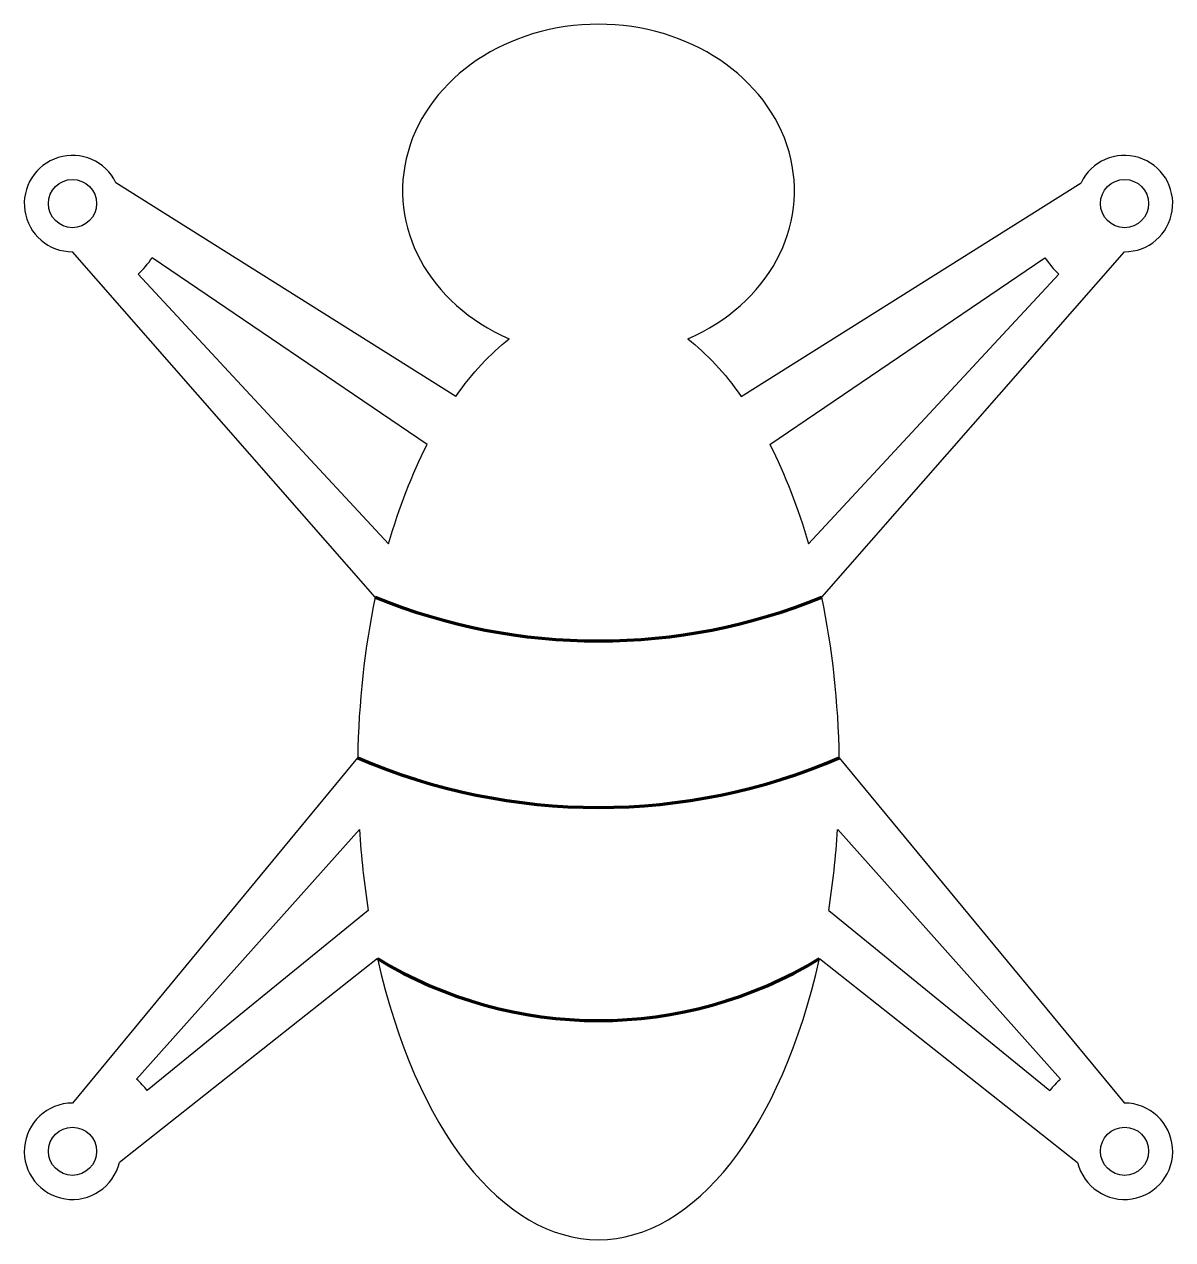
# Model space of a CAD drawing. Header units: inches. Extents: x 5.8 to 20.1, y 5.1 to 20.2.
import ezdxf

# ---------------------------------------------------------------- set-up
doc = ezdxf.new("R2010")
doc.units = ezdxf.units.IN
doc.header["$MEASUREMENT"] = 0
doc.layers.add('button overlay', color=10, linetype='Continuous')
doc.layers.add('drill drawing', color=5, linetype='Continuous')

msp = doc.modelspace()

# ---------------------------------------------------------------- linework, layer by layer
for p, q in [((11.216, 15.582), (6.984, 18.242)), ((14.77, 15.582), (19.002, 18.242)), ((10.213, 13.082), (6.443, 17.382)), ((15.773, 13.082), (19.543, 17.382)), ((9.994, 11.082), (6.443, 6.782)), ((15.991, 11.082), (19.543, 6.782)), ((10.241, 8.582), (7.027, 6.043)), ((15.745, 8.582), (18.959, 6.043))]:
    msp.add_line(p, q)
for centre, start, end in [((6.443, 17.982), 25.6989, 270), ((19.543, 17.982), 270, 154.3011), ((6.443, 6.182), 90, 346.6163), ((19.543, 6.182), 193.3837, 90)]:
    msp.add_arc(centre, 0.6, start, end)
for centre, major_axis, ratio, start_param, end_param in [((12.993, 18.142), (2.44, 0), 0.849546, 5.185701, 10.522262), ((12.993, 10.896), (0, 5.815), 0.515911, 1.185477, 1.538876), ((12.993, 10.896), (0, 5.815), 0.515911, 4.744309, 5.097709), ((12.993, 10.896), (0, 5.815), 0.515911, 1.980144, 4.303041)]:
    msp.add_ellipse(centre, major_axis=major_axis, ratio=ratio, start_param=start_param, end_param=end_param)
at = {"extrusion": (0, 0, -1)}
for start_param, end_param in [(-0.633803, -0.379768), (0.379768, 0.633803)]:
    msp.add_ellipse((12.993, 10.896), major_axis=(0, 5.815), ratio=0.515911, start_param=start_param, end_param=end_param, dxfattribs=at)
at = {"layer": 'button overlay', "lineweight": 140}
for centre, radius, start, end in [((12.993, 19.891), 7.355, 247.791, 292.209), ((12.993, 18.047), 7.584, 246.7096, 293.2904), ((12.993, 13.099), 5.29, 238.6481, 301.3519)]:
    msp.add_arc(centre, radius, start, end, dxfattribs=at)
at = {"layer": 'drill drawing'}
for p, q in [((10.858, 14.982), (7.436, 17.307)), ((15.127, 14.982), (18.55, 17.307)), ((10.378, 13.746), (7.26, 17.102)), ((15.608, 13.746), (18.726, 17.102)), ((10.015, 10.19), (7.242, 7.078)), ((15.971, 10.19), (18.744, 7.078)), ((10.126, 9.18), (7.374, 6.939)), ((15.859, 9.18), (18.612, 6.939))]:
    msp.add_line(p, q, dxfattribs=at)
for centre in [(6.443, 17.982), (19.543, 17.982), (6.443, 6.182), (19.543, 6.182)]:
    msp.add_circle(centre, 0.3, dxfattribs=at)
for centre, start, end in [((6.443, 17.982), 312.8887, 325.8109), ((19.543, 17.982), 214.1891, 227.1113), ((6.443, 6.182), 39.1515, 48.2966), ((19.543, 6.182), 131.7034, 140.8485)]:
    msp.add_arc(centre, 1.2, start, end, dxfattribs=at)
at = {"layer": 'drill drawing', "extrusion": (0, 0, -1)}
for start_param, end_param in [(-1.058627, -0.791601), (0.791601, 1.058627)]:
    msp.add_ellipse((12.993, 10.896), major_axis=(0, 5.815), ratio=0.515911, start_param=start_param, end_param=end_param, dxfattribs=at)
at = {"layer": 'drill drawing'}
for start_param, end_param in [(1.692491, 1.870291), (4.412894, 4.590694)]:
    msp.add_ellipse((12.993, 10.896), major_axis=(0, 5.815), ratio=0.515911, start_param=start_param, end_param=end_param, dxfattribs=at)

doc.saveas('drawing.dxf')
